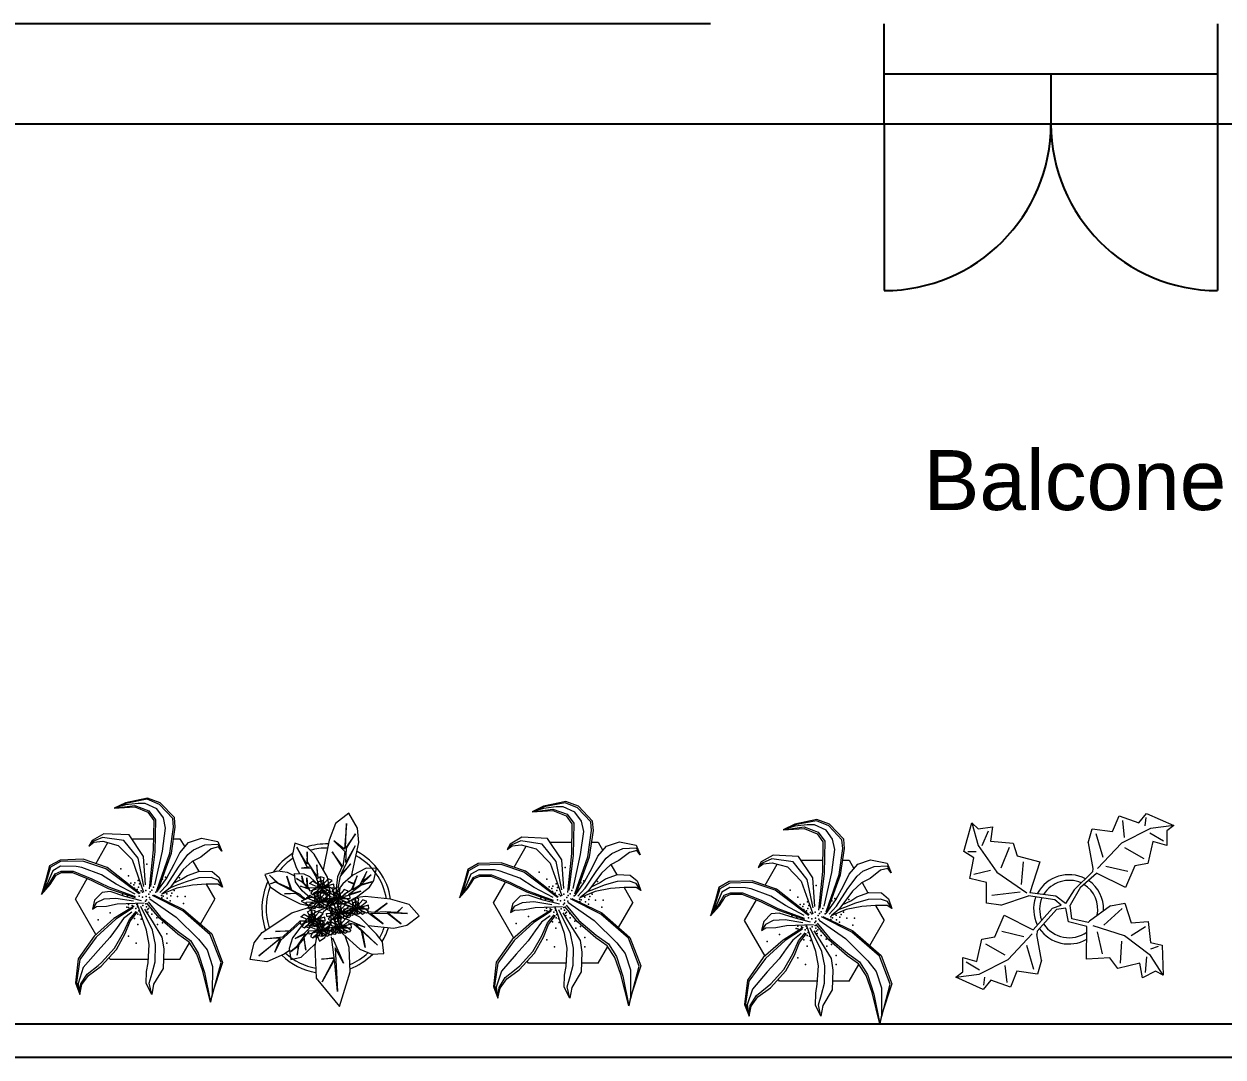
# Model space of a CAD drawing. Header units: millimetres. Extents: x -1911 to 4021, y -174 to 2851.
# Drawn here: x 2552 to 2911.8, y 182.8 to 492.8 of the extents above; entities that cross this region are included whole.
import ezdxf

# ---------------------------------------------------------------- set-up
doc = ezdxf.new("R2010")
doc.units = ezdxf.units.MM
doc.layers.add('ARREDI attrezzature - furniture', color=175, linetype='Continuous', lineweight=9)
doc.layers.add('PIANTA - plant', color=94, linetype='Continuous', lineweight=13)
doc.layers.add('FIORITURA - flower', color=7, linetype='Continuous', lineweight=0, true_color=0xeb00eb)
doc.layers.add('VERDE prato - green grass', color=7, linetype='Continuous', lineweight=13, true_color=0xd3e2a7)
doc.styles.get("Standard").update_dxf_attribs({"font": 'arial.ttf'})

# ---------------------------------------------------------------- blocks, each defined once
blk = doc.blocks.new('pianta2')
at = {"layer": 'ARREDI attrezzature - furniture'}
for p, q in [((4773.87, 1809.77), (4780.34, 1809.77)), ((4786.37, 1809.77), (4788.3, 1809.77)), ((4788.3, 1809.77), (4789.72, 1807.32)), ((4763.07, 1802.3), (4766.71, 1808.62)), ((4792.17, 1803.08), (4793.94, 1800)), ((4756.92, 1791.65), (4760.5, 1797.85)), ((4796.16, 1796.17), (4798.77, 1791.65)), ((4763.04, 1781.04), (4756.92, 1791.65)), ((4794.46, 1784.19), (4798.77, 1791.65)), ((4788.3, 1773.53), (4791.19, 1778.53)), ((4767.38, 1773.53), (4767.03, 1774.13)), ((4778.72, 1773.53), (4767.38, 1773.53)), ((4788.3, 1773.53), (4783.32, 1773.53))]:
    blk.add_line(p, q, dxfattribs=at)
at = {"layer": 'PIANTA - plant'}
for points in [[(4781.62, 1794.14), (4785.72, 1805.43), (4786.91, 1813.3), (4786.65, 1816.12), (4782.41, 1820.57), (4778.58, 1821.98), (4771.96, 1820.57), (4768.52, 1818.95), (4774.74, 1819.35), (4778.71, 1817.73), (4780.43, 1815.31), (4780.29, 1806.45), (4779.11, 1794.75)], [(4781.34, 1794.29), (4785.24, 1805.46), (4786.34, 1813.29), (4786.13, 1815.9), (4782.16, 1820.07), (4778.46, 1821.63), (4772.1, 1820.39), (4768.52, 1818.95), (4774.76, 1819.76), (4779.01, 1818.19), (4781, 1815.48), (4780.79, 1805.87), (4779.49, 1795.44)], [(4780.79, 1795.96), (4783.05, 1806.09), (4784.01, 1812.97), (4783.32, 1816.11), (4781.34, 1818.81), (4777.85, 1820.39), (4775.72, 1820.39), (4771.96, 1819.96), (4768.52, 1818.95)], [(4778.01, 1795.94), (4777.38, 1804.5), (4773.08, 1810.95), (4765.45, 1811.28), (4761.92, 1809.26), (4761.01, 1807.57), (4762.47, 1808.73), (4765.17, 1809.04), (4769.75, 1807.77), (4773.92, 1803.54), (4777.38, 1793.72)], [(4777.45, 1795.51), (4775.72, 1803.97), (4771.49, 1809.26), (4765.1, 1810.21), (4762.19, 1808.94), (4761.01, 1807.57)], [(4781.41, 1793.84), (4784.27, 1797.91), (4786.55, 1802.12), (4788.26, 1805.6), (4790.84, 1808.65), (4794.73, 1809.95), (4799.69, 1808.94), (4800.92, 1806.03), (4799.88, 1807.33), (4797.69, 1806.76), (4794.55, 1804.3), (4791.98, 1802.98), (4789.31, 1800.52), (4785.22, 1795.01), (4782.84, 1793.12)], [(4782.27, 1793.62), (4784.46, 1796.01), (4787.91, 1801.27), (4790.68, 1805.05), (4792.41, 1806.46), (4795.75, 1807.95), (4799.72, 1808.13), (4800.92, 1806.03)], [(4776.33, 1793.35), (4766.47, 1801.12), (4759.22, 1803.64), (4752.32, 1803.38), (4749.19, 1801.63), (4748.2, 1797.87), (4746.72, 1793.1), (4749.36, 1796.11), (4751.16, 1798.88), (4752.81, 1799.63), (4756.1, 1799.63), (4761.69, 1797.37), (4766.79, 1794.86), (4774.86, 1792.11)], [(4776.08, 1793.24), (4766.05, 1800.77), (4759.17, 1803.08), (4752.45, 1802.93), (4749.45, 1801.25), (4747.98, 1796.28), (4746.72, 1793.1), (4748.87, 1795.96), (4750.82, 1799.25), (4752.65, 1800.04), (4756.28, 1800.04), (4761.84, 1797.8), (4766.89, 1795.32), (4774.82, 1792.43)], [(4774.82, 1793.16), (4769.15, 1796.2), (4764.79, 1799), (4758.91, 1801.16), (4757.18, 1801.48), (4752.5, 1801.56), (4750.13, 1800.21), (4748.4, 1796.11), (4746.72, 1793.1)], [(4786.36, 1796.46), (4788.74, 1797.62), (4790.55, 1798.78), (4794.17, 1800.08), (4797.97, 1799.95), (4800.07, 1798.19), (4801.12, 1795.29), (4799.69, 1796.17), (4796.16, 1796.17), (4792.07, 1795.88), (4787.41, 1795.01), (4782.84, 1793.12)], [(4801.12, 1795.29), (4799.76, 1797.37), (4797.7, 1798.13), (4794.02, 1798.02), (4790.17, 1796.89), (4786.88, 1795.62), (4784.81, 1794.76)], [(4776.72, 1791.16), (4771.81, 1792.45), (4767.32, 1793.94), (4764.93, 1793.65), (4762.69, 1791.38), (4762.03, 1788.67), (4763.29, 1789.45), (4766.24, 1789.59), (4769.47, 1790.23), (4777.61, 1790.52)], [(4774.38, 1791.02), (4769.04, 1791.87), (4765.49, 1791.65), (4763.15, 1790.52), (4762.03, 1788.67)], [(4779.27, 1791.78), (4787.15, 1786.29), (4793.92, 1779.64), (4796.43, 1776.44), (4798.03, 1771.46), (4798.01, 1763.27)], [(4797.5, 1760.73), (4800.63, 1772.64), (4797.41, 1780.97), (4789.13, 1788.2), (4780.02, 1792.77)], [(4780.39, 1792.93), (4789.39, 1788.59), (4797.87, 1781.22), (4801.1, 1772.7), (4798.01, 1763.27), (4797.5, 1760.73)], [(4774.53, 1789.59), (4768.44, 1785.84), (4762.52, 1780.57), (4757.74, 1773.8), (4756.93, 1766.52), (4758.24, 1763.02), (4758.9, 1766.03), (4760.87, 1768.78), (4764.65, 1771.54), (4769.26, 1776.55), (4771.9, 1781.32), (4773.38, 1785.09), (4775.52, 1787.84)], [(4774.27, 1789.07), (4769.06, 1785.7), (4763.15, 1780.27), (4758.23, 1773.52), (4757.23, 1766.68), (4758.24, 1763.02), (4758.59, 1766.24), (4760.44, 1769.19), (4763.72, 1771.79), (4764.79, 1772.66), (4768.7, 1777), (4771.41, 1781.68), (4773.13, 1785.59), (4775.12, 1787.97)], [(4777.68, 1788.63), (4779.97, 1785.03), (4782.88, 1780.27), (4783.43, 1776.78), (4783.23, 1770.86), (4780.38, 1766.2), (4779.82, 1763.03), (4778.16, 1766.31), (4778.24, 1769.91), (4778.72, 1772.55), (4779.06, 1778.05), (4778.24, 1782.39), (4775.45, 1790.33)], [(4779.82, 1763.03), (4779.06, 1766.42), (4779.97, 1769.49), (4780.87, 1772.87), (4780.94, 1778.05), (4780.04, 1782.39), (4776.57, 1789.48)], [(4797.5, 1760.73), (4795.16, 1770.08), (4793.35, 1775.2), (4791.07, 1778.73), (4787.66, 1781.11), (4782.15, 1785.92), (4778.37, 1790.49)], [(4778.72, 1790.9), (4782.49, 1786.28), (4787.75, 1781.93), (4791.43, 1779.27), (4793.81, 1775.49), (4795.7, 1769.63), (4797.5, 1760.73)], [(4773.91, 1787.75), (4771.34, 1785.81), (4769.42, 1783.2), (4767.28, 1780.16), (4763.72, 1776.25), (4759.3, 1771.14), (4757.73, 1766.35), (4758.24, 1763.02)]]:
    blk.add_lwpolyline(points, dxfattribs=at)
for p in [(4778.39, 1802.19), (4779.21, 1792.12)]:
    blk.add_point(p, dxfattribs=at)
at = {"layer": 'VERDE prato - green grass'}
for p in [(4770.61, 1800.79), (4772.89, 1798.7), (4773.6, 1796.46), (4774.43, 1795.92), (4774.73, 1796.61), (4775.75, 1797.3), (4775.89, 1795.29), (4776.17, 1796.24), (4780.4, 1795.29), (4783.1, 1797.62), (4784.01, 1798.25), (4788.16, 1798.04), (4771.11, 1792.97), (4772.56, 1792.65), (4774.64, 1794.98), (4775.47, 1794.55), (4776.1, 1792.54), (4776.66, 1794.13), (4777.07, 1793.71), (4777.07, 1792.23), (4778.04, 1794.24), (4778.18, 1792.43), (4778.94, 1793.17), (4779.36, 1793.82), (4779.91, 1794.34), (4781.09, 1793.71), (4782.75, 1792.75), (4782.82, 1792.01), (4783.24, 1792.54), (4784.35, 1793.28), (4784.49, 1791.91), (4785.53, 1792.65), (4785.87, 1793.5), (4786.57, 1794.24), (4787.55, 1792.42), (4789.84, 1792.42), (4772.36, 1789.27), (4772.84, 1790.01), (4772.9, 1789.16), (4773.94, 1789.79), (4775.06, 1788.85), (4775.41, 1790.01), (4775.54, 1789.37), (4775.96, 1788.11), (4777.2, 1789.79), (4777.97, 1791.07), (4778.04, 1790.22), (4778.24, 1791.49), (4778.24, 1789.37), (4778.52, 1788.52), (4778.87, 1788.85), (4779.84, 1788.42), (4785.39, 1791.18), (4789.38, 1790.33), (4763.73, 1785.43), (4767.39, 1787.52), (4774.64, 1785.88), (4775.68, 1787.15), (4776.38, 1786.95), (4776.66, 1785.67), (4778.67, 1787.78), (4779.91, 1787.15), (4781.37, 1786.1), (4783.03, 1784.51), (4775.64, 1784.03), (4781.59, 1784.03), (4784.35, 1781.24), (4772.89, 1780.54), (4775.18, 1778.45), (4784.35, 1778.45)]:
    blk.add_point(p, dxfattribs=at)
blk = doc.blocks.new('pianta1')
at = {"layer": 'ARREDI attrezzature - furniture'}
for centre, radius, start, end in [((6015.66, 1844.21), 10.76, 62.5812, 151.2714), ((6015.81, 1844.02), 9.25, 67.3711, 147.472), ((6015.57, 1844.59), 10.5, 358.6147, 55.1169), ((6015.57, 1844.59), 8.75, 348.1647, 58.6725), ((6015.79, 1844.64), 10.73, 161.2017, 206.0918), ((6016.09, 1844.58), 9.24, 158.4094, 200.0301), ((6015.62, 1844.88), 10.72, 214.3757, 300.1028), ((6015.73, 1845.24), 9.18, 213.8219, 304.9414)]:
    blk.add_arc(centre, radius, start, end, dxfattribs=at)
at = {"layer": 'PIANTA - plant'}
for p, q in [((6028.77, 1867.9), (6030.68, 1872.63)), ((6030.68, 1872.63), (6036.63, 1870.54)), ((6031.73, 1871.23), (6032.27, 1866.16)), ((6036.63, 1870.54), (6038.9, 1873.35)), ((6038.73, 1872.12), (6038.39, 1869.67)), ((6038.9, 1873.35), (6047.14, 1869.69)), ((5984.08, 1861.91), (5986.55, 1870.57)), ((5986.55, 1870.57), (5988.41, 1868.72)), ((5986.55, 1870.57), (5988.41, 1863.77)), ((5988.41, 1868.72), (5992.74, 1869.34)), ((5989.65, 1863.77), (5991.5, 1868.1)), ((5992.74, 1869.34), (5992.12, 1865)), ((6021.42, 1864.56), (6022.64, 1868.76)), ((6022.64, 1868.76), (6028.77, 1867.9)), ((6023.69, 1867.36), (6025.81, 1860.19)), ((6040.14, 1868.8), (6031.4, 1864.4)), ((6039.97, 1867.57), (6044, 1865.13)), ((6047.14, 1869.69), (6040.14, 1868.8)), ((6047.14, 1869.69), (6045.04, 1868.11)), ((6045.04, 1868.11), (6045.05, 1863.73)), ((5988.41, 1863.77), (5993.98, 1855.72)), ((5992.12, 1865), (5998.93, 1864.39)), ((5998.93, 1864.39), (6000.17, 1860.67)), ((6021.42, 1864.56), (6022.84, 1856.86)), ((6031.4, 1864.4), (6024.21, 1856.8)), ((6040.85, 1864.95), (6039.29, 1858.3)), ((6045.05, 1863.73), (6040.85, 1864.95)), ((5987.17, 1860.05), (5984.08, 1861.91)), ((5985.32, 1861.91), (5987.79, 1861.91)), ((5985.93, 1853.87), (5987.17, 1860.05)), ((5997.69, 1863.15), (5995.22, 1856.96)), ((6000.17, 1860.67), (6006.97, 1858.82)), ((6038.23, 1859.69), (6032.45, 1863.01)), ((5987.17, 1855.1), (5992.12, 1856.34)), ((6001.4, 1852.01), (6002.02, 1858.82)), ((6006.97, 1858.82), (6003.88, 1849.54)), ((6022.84, 1856.86), (6022.72, 1855.86)), ((6026.69, 1857.57), (6033.34, 1856.01)), ((6035.44, 1857.59), (6032.65, 1851.11)), ((6039.29, 1858.3), (6035.44, 1857.59)), ((5990.88, 1852.63), (5985.93, 1853.87)), ((5993.98, 1855.72), (6002.99, 1849.56)), ((6022.72, 1855.86), (6017.26, 1850.41)), ((6019.16, 1851.2), (6023.89, 1855.46)), ((6032.65, 1851.11), (6023.89, 1855.46)), ((5990.88, 1846.44), (5990.88, 1852.63)), ((6001, 1849.68), (5992.53, 1848.67)), ((6011.69, 1848.54), (6003.88, 1849.54)), ((6017.26, 1850.41), (6014.59, 1846.3)), ((6019.16, 1851.2), (6016.02, 1845.84)), ((5995.22, 1845.82), (5990.88, 1846.44)), ((5995.22, 1845.82), (6003.56, 1848.58)), ((6011.39, 1847.44), (6003.56, 1848.58)), ((6010.68, 1844.93), (6013.35, 1845.84)), ((6013.35, 1845.84), (6011.39, 1847.44)), ((6014.59, 1846.3), (6011.69, 1848.54)), ((6016.55, 1841.74), (6016.02, 1845.84)), ((6028.09, 1845.65), (6021.79, 1841)), ((6028.09, 1845.65), (6032.4, 1846.4)), ((6032.4, 1846.4), (6034.31, 1840.52)), ((5993.4, 1836.3), (5996.18, 1842.78)), ((5996.18, 1842.78), (6004.94, 1838.43)), ((6004.94, 1838.43), (6010.68, 1844.93)), ((6011.92, 1844.47), (6006.11, 1838.03)), ((6014.77, 1844.93), (6011.92, 1844.47)), ((6015.48, 1840.82), (6014.77, 1844.93)), ((6031.6, 1844.84), (6026.09, 1839.8)), ((6021, 1839.44), (6015.48, 1840.82)), ((6021.4, 1840.61), (6016.55, 1841.74)), ((6016.55, 1841.74), (6016.55, 1841.74)), ((6020.92, 1829.66), (6021, 1839.44)), ((6021.79, 1841), (6021.4, 1840.61)), ((6032.32, 1836.62), (6022.96, 1839.65)), ((6038.61, 1839.31), (6034.28, 1836.6)), ((6034.31, 1840.52), (6039.4, 1840.87)), ((6039.4, 1840.87), (6040.13, 1834.6)), ((5987.99, 1828.94), (5989.55, 1835.59)), ((5989.55, 1835.59), (5993.4, 1836.3)), ((6002.15, 1836.32), (5995.49, 1837.88)), ((5997.44, 1829.49), (6004.62, 1837.17)), ((6006.11, 1838.03), (6005.99, 1837.03)), ((6007.41, 1829.33), (6005.99, 1837.03)), ((6024.11, 1837.86), (6025.63, 1831.19)), ((6031.09, 1828.41), (6031.53, 1835.06)), ((6040.11, 1830.69), (6032.32, 1836.62)), ((5990.6, 1834.2), (5996.38, 1830.88)), ((6005.14, 1826.53), (6003.03, 1833.7)), ((6042.47, 1833.41), (6040.12, 1832.65)), ((6040.13, 1834.6), (6043.65, 1833.79)), ((6043.65, 1833.79), (6043.97, 1824.79)), ((5983.78, 1830.16), (5987.99, 1828.94)), ((5983.79, 1825.78), (5983.78, 1830.16)), ((5988.87, 1826.32), (5984.84, 1828.76)), ((5988.7, 1825.09), (5997.44, 1829.49)), ((5997.1, 1822.66), (5996.57, 1827.73)), ((6007.41, 1829.33), (6006.2, 1825.13)), ((6027.97, 1830), (6020.92, 1829.66)), ((6030.29, 1826.85), (6027.97, 1830)), ((6036.96, 1828.37), (6030.29, 1826.85)), ((6037.71, 1824.06), (6036.96, 1828.37)), ((6038.93, 1830.31), (6038.5, 1825.61)), ((6043.97, 1824.79), (6040.11, 1830.69)), ((5981.7, 1824.2), (5983.79, 1825.78)), ((5981.7, 1824.2), (5988.7, 1825.09)), ((5989.93, 1820.54), (5981.7, 1824.2)), ((5990.1, 1821.77), (5990.45, 1824.22)), ((6000.07, 1825.99), (5998.15, 1821.26)), ((6006.2, 1825.13), (6000.07, 1825.99)), ((6041.63, 1825.98), (6037.71, 1824.06)), ((6043.97, 1824.79), (6041.63, 1825.98)), ((5992.2, 1823.35), (5989.93, 1820.54)), ((5998.15, 1821.26), (5992.2, 1823.35))]:
    blk.add_line(p, q, dxfattribs=at)
blk = doc.blocks.new('pianta3')
at = {"layer": 'ARREDI attrezzature - furniture'}
for radius, start, end in [(19.41, 121.7051, 145.8337), (19.41, 88.4924, 108.1217), (18.18, 89.1664, 105.5636), (19.41, 8.2379, 61.9732), (18.18, 123.6845, 141.9992), (18.18, 9.2486, 60.8808), (19.41, 155.2534, 199.3579), (18.18, 158.753, 198.4028), (18.18, 330.9068, 342.0531), (19.41, 329.3535, 342.8282), (19.41, 226.1798, 260.4423), (18.18, 227.4038, 259.618), (18.18, 292.5583, 313.4518), (19.41, 291.2657, 315.3878)]:
    blk.add_arc((5662.1, 872.53), radius, start, end, dxfattribs=at)
at = {"layer": 'FIORITURA - flower', "lineweight": 0}
for points in [[(5660.62, 878.94), (5661.65, 879.16), (5662.62, 879.15), (5663.47, 878.73), (5664.18, 878.09), (5663.62, 877.45), (5662.37, 877.92), (5662.05, 878.07), (5661.94, 878.42), (5661.41, 878.7), (5660.66, 878.9), (5660.76, 878.14), (5661.03, 877.15), (5661.43, 877.43), (5661.93, 877.54), (5662.07, 877.99), (5661.94, 878.42), (5661.41, 878.7), (5660.7, 878.88), (5660.91, 879.38), (5661.03, 880.36), (5661.33, 881.79), (5660.18, 882.08), (5660.16, 880.75), (5660.73, 879.77), (5660.81, 879.26), (5660.61, 878.8), (5660.02, 878.89), (5659.6, 879.21), (5659.46, 879.85), (5659.49, 880.69), (5660.16, 880.75), (5660.73, 879.77), (5660.81, 879.13), (5660.71, 878.88), (5660.52, 878.34), (5660.08, 877.74), (5659.34, 876.75), (5658.34, 877), (5660.51, 878.82), (5659.7, 878.48), (5658.74, 878.28), (5657.04, 877.74), (5656.84, 878.81), (5658.74, 878.85), (5660.39, 878.94), (5658.8, 879.26), (5657.01, 880.04), (5657.99, 880.84), (5659, 880.16), (5659.87, 879.68), (5660.66, 878.91)], [(5660.56, 878.93), (5659.51, 878.86), (5658.58, 878.57), (5657.89, 877.93), (5657.39, 877.11), (5658.1, 876.66), (5659.17, 877.46), (5659.43, 877.69), (5659.43, 878.06), (5659.87, 878.48), (5660.53, 878.88), (5660.65, 878.13), (5660.68, 877.1), (5660.21, 877.26), (5659.7, 877.22), (5659.43, 877.61), (5659.43, 878.06), (5659.87, 878.48), (5660.5, 878.85), (5660.15, 879.27), (5659.77, 880.18), (5659.07, 881.47), (5660.1, 882.06), (5660.49, 880.79), (5660.22, 879.7), (5660.29, 879.18), (5660.61, 878.8), (5661.15, 879.06), (5661.46, 879.48), (5661.41, 880.13), (5661.15, 880.93), (5660.49, 880.79), (5660.22, 879.7), (5660.32, 879.06), (5660.49, 878.85), (5660.83, 878.39), (5661.42, 877.93), (5662.4, 877.19), (5663.3, 877.71), (5660.7, 878.85), (5661.57, 878.75), (5662.55, 878.82), (5664.33, 878.79), (5664.22, 879.87), (5662.39, 879.38), (5660.79, 878.99), (5662.22, 879.75), (5663.72, 881), (5662.55, 881.49), (5661.77, 880.56), (5661.07, 879.85), (5660.53, 878.89)], [(5665.43, 875.68), (5666.46, 875.9), (5667.43, 875.88), (5668.27, 875.46), (5668.99, 874.82), (5668.43, 874.19), (5667.18, 874.66), (5666.86, 874.8), (5666.75, 875.16), (5666.22, 875.44), (5665.47, 875.63), (5665.57, 874.88), (5665.83, 873.88), (5666.24, 874.17), (5666.74, 874.27), (5666.88, 874.73), (5666.75, 875.16), (5666.22, 875.44), (5665.51, 875.61), (5665.72, 876.12), (5665.84, 877.09), (5666.14, 878.53), (5664.99, 878.81), (5664.97, 877.48), (5665.54, 876.51), (5665.61, 875.99), (5665.42, 875.54), (5664.83, 875.63), (5664.41, 875.94), (5664.27, 876.59), (5664.3, 877.43), (5664.97, 877.48), (5665.54, 876.51), (5665.62, 875.87), (5665.52, 875.62), (5665.33, 875.08), (5664.89, 874.48), (5664.15, 873.48), (5663.15, 873.73), (5665.32, 875.55), (5664.51, 875.21), (5663.55, 875.01), (5661.85, 874.48), (5661.65, 875.54), (5663.55, 875.59), (5665.19, 875.67), (5663.61, 876), (5661.82, 876.77), (5662.8, 877.58), (5663.81, 876.9), (5664.68, 876.42), (5665.47, 875.64)], [(5665.37, 875.67), (5664.32, 875.59), (5663.39, 875.3), (5662.7, 874.66), (5662.19, 873.85), (5662.91, 873.4), (5663.98, 874.2), (5664.24, 874.43), (5664.24, 874.8), (5664.68, 875.22), (5665.34, 875.61), (5665.45, 874.86), (5665.48, 873.83), (5665.02, 873.99), (5664.51, 873.95), (5664.24, 874.35), (5664.24, 874.8), (5664.68, 875.22), (5665.3, 875.58), (5664.96, 876.01), (5664.58, 876.91), (5663.88, 878.2), (5664.91, 878.8), (5665.3, 877.53), (5665.03, 876.43), (5665.1, 875.92), (5665.42, 875.54), (5665.96, 875.79), (5666.27, 876.21), (5666.22, 876.87), (5665.96, 877.67), (5665.3, 877.53), (5665.03, 876.43), (5665.13, 875.8), (5665.3, 875.59), (5665.64, 875.12), (5666.22, 874.67), (5667.21, 873.92), (5668.11, 874.44), (5665.51, 875.58), (5666.38, 875.48), (5667.36, 875.56), (5669.14, 875.52), (5669.03, 876.6), (5667.19, 876.11), (5665.59, 875.73), (5667.02, 876.49), (5668.52, 877.73), (5667.36, 878.23), (5666.58, 877.29), (5665.88, 876.59), (5665.34, 875.62)], [(5659.72, 874.63), (5660.74, 874.86), (5661.72, 874.84), (5662.56, 874.42), (5663.28, 873.78), (5662.72, 873.15), (5661.47, 873.62), (5661.15, 873.76), (5661.04, 874.12), (5660.51, 874.4), (5659.76, 874.59), (5659.86, 873.84), (5660.12, 872.84), (5660.53, 873.13), (5661.03, 873.23), (5661.17, 873.69), (5661.04, 874.12), (5660.51, 874.4), (5659.8, 874.57), (5660.01, 875.07), (5660.13, 876.05), (5660.43, 877.49), (5659.28, 877.77), (5659.26, 876.44), (5659.83, 875.46), (5659.9, 874.95), (5659.71, 874.5), (5659.12, 874.59), (5658.7, 874.9), (5658.56, 875.55), (5658.59, 876.39), (5659.26, 876.44), (5659.83, 875.46), (5659.91, 874.82), (5659.8, 874.58), (5659.62, 874.04), (5659.18, 873.44), (5658.44, 872.44), (5657.44, 872.69), (5659.61, 874.51), (5658.8, 874.17), (5657.84, 873.97), (5656.14, 873.44), (5655.94, 874.5), (5657.84, 874.55), (5659.48, 874.63), (5657.9, 874.95), (5656.11, 875.73), (5657.09, 876.53), (5658.1, 875.86), (5658.97, 875.38), (5659.76, 874.6)], [(5659.66, 874.63), (5658.61, 874.55), (5657.68, 874.26), (5656.99, 873.62), (5656.48, 872.81), (5657.2, 872.36), (5658.27, 873.16), (5658.53, 873.39), (5658.53, 873.76), (5658.97, 874.18), (5659.63, 874.57), (5659.74, 873.82), (5659.77, 872.79), (5659.31, 872.95), (5658.8, 872.91), (5658.53, 873.31), (5658.53, 873.76), (5658.97, 874.18), (5659.59, 874.54), (5659.25, 874.97), (5658.87, 875.87), (5658.17, 877.16), (5659.2, 877.76), (5659.59, 876.49), (5659.32, 875.39), (5659.39, 874.88), (5659.71, 874.5), (5660.25, 874.75), (5660.56, 875.17), (5660.51, 875.83), (5660.25, 876.63), (5659.59, 876.49), (5659.32, 875.39), (5659.42, 874.75), (5659.59, 874.55), (5659.93, 874.08), (5660.51, 873.63), (5661.5, 872.88), (5662.4, 873.4), (5659.8, 874.54), (5660.67, 874.44), (5661.65, 874.52), (5663.43, 874.48), (5663.32, 875.56), (5661.48, 875.07), (5659.88, 874.69), (5661.31, 875.44), (5662.81, 876.69), (5661.64, 877.19), (5660.87, 876.25), (5660.17, 875.55), (5659.63, 874.58)], [(5665.8, 871.21), (5666.83, 871.43), (5667.8, 871.42), (5668.65, 871), (5669.36, 870.36), (5668.8, 869.72), (5667.55, 870.19), (5667.23, 870.34), (5667.13, 870.69), (5666.59, 870.97), (5665.84, 871.16), (5665.95, 870.41), (5666.21, 869.42), (5666.61, 869.7), (5667.11, 869.81), (5667.26, 870.26), (5667.13, 870.69), (5666.59, 870.97), (5665.89, 871.15), (5666.1, 871.65), (5666.21, 872.63), (5666.52, 874.06), (5665.36, 874.34), (5665.35, 873.02), (5665.91, 872.04), (5665.99, 871.53), (5665.79, 871.07), (5665.2, 871.16), (5664.78, 871.48), (5664.65, 872.12), (5664.67, 872.96), (5665.35, 873.02), (5665.91, 872.04), (5665.99, 871.4), (5665.89, 871.15), (5665.7, 870.61), (5665.26, 870.01), (5664.52, 869.02), (5663.52, 869.26), (5665.69, 871.09), (5664.89, 870.75), (5663.92, 870.55), (5662.22, 870.01), (5662.02, 871.08), (5663.93, 871.12), (5665.57, 871.21), (5663.98, 871.53), (5662.19, 872.3), (5663.18, 873.11), (5664.18, 872.43), (5665.05, 871.95), (5665.85, 871.18)], [(5665.74, 871.2), (5664.69, 871.13), (5663.76, 870.84), (5663.07, 870.2), (5662.57, 869.38), (5663.28, 868.93), (5664.35, 869.73), (5664.61, 869.96), (5664.62, 870.33), (5665.05, 870.75), (5665.72, 871.15), (5665.83, 870.4), (5665.86, 869.37), (5665.39, 869.53), (5664.88, 869.49), (5664.61, 869.88), (5664.62, 870.33), (5665.05, 870.75), (5665.68, 871.12), (5665.34, 871.54), (5664.95, 872.44), (5664.25, 873.74), (5665.28, 874.33), (5665.67, 873.06), (5665.4, 871.97), (5665.47, 871.45), (5665.79, 871.07), (5666.33, 871.32), (5666.64, 871.74), (5666.59, 872.4), (5666.34, 873.2), (5665.67, 873.06), (5665.4, 871.97), (5665.51, 871.33), (5665.67, 871.12), (5666.01, 870.65), (5666.6, 870.2), (5667.59, 869.46), (5668.48, 869.98), (5665.88, 871.11), (5666.75, 871.01), (5667.73, 871.09), (5669.51, 871.06), (5669.41, 872.14), (5667.57, 871.64), (5665.97, 871.26), (5667.4, 872.02), (5668.9, 873.27), (5667.73, 873.76), (5666.95, 872.83), (5666.25, 872.12), (5665.71, 871.16)], [(5671.06, 872.61), (5672.09, 872.83), (5673.07, 872.82), (5673.91, 872.39), (5674.62, 871.76), (5674.06, 871.12), (5672.81, 871.59), (5672.5, 871.73), (5672.39, 872.09), (5671.85, 872.37), (5671.1, 872.56), (5671.21, 871.81), (5671.47, 870.82), (5671.87, 871.1), (5672.37, 871.21), (5672.52, 871.66), (5672.39, 872.09), (5671.85, 872.37), (5671.15, 872.55), (5671.36, 873.05), (5671.47, 874.02), (5671.78, 875.46), (5670.62, 875.74), (5670.61, 874.42), (5671.17, 873.44), (5671.25, 872.93), (5671.05, 872.47), (5670.46, 872.56), (5670.05, 872.88), (5669.91, 873.52), (5669.93, 874.36), (5670.61, 874.42), (5671.17, 873.44), (5671.25, 872.8), (5671.15, 872.55), (5670.96, 872.01), (5670.52, 871.41), (5669.78, 870.41), (5668.78, 870.66), (5670.95, 872.48), (5670.15, 872.15), (5669.18, 871.94), (5667.49, 871.41), (5667.28, 872.48), (5669.19, 872.52), (5670.83, 872.6), (5669.24, 872.93), (5667.46, 873.7), (5668.44, 874.51), (5669.45, 873.83), (5670.32, 873.35), (5671.11, 872.58)], [(5671, 872.6), (5669.96, 872.53), (5669.02, 872.24), (5668.33, 871.59), (5667.83, 870.78), (5668.54, 870.33), (5669.61, 871.13), (5669.88, 871.36), (5669.88, 871.73), (5670.31, 872.15), (5670.98, 872.55), (5671.09, 871.79), (5671.12, 870.77), (5670.65, 870.93), (5670.14, 870.89), (5669.88, 871.28), (5669.88, 871.73), (5670.31, 872.15), (5670.94, 872.52), (5670.6, 872.94), (5670.21, 873.84), (5669.52, 875.14), (5670.55, 875.73), (5670.93, 874.46), (5670.67, 873.37), (5670.74, 872.85), (5671.05, 872.47), (5671.59, 872.72), (5671.91, 873.14), (5671.86, 873.8), (5671.6, 874.6), (5670.93, 874.46), (5670.67, 873.37), (5670.77, 872.73), (5670.94, 872.52), (5671.27, 872.05), (5671.86, 871.6), (5672.85, 870.85), (5673.74, 871.37), (5671.15, 872.51), (5672.01, 872.41), (5672.99, 872.49), (5674.77, 872.45), (5674.67, 873.54), (5672.83, 873.04), (5671.23, 872.66), (5672.66, 873.42), (5674.16, 874.67), (5672.99, 875.16), (5672.21, 874.23), (5671.51, 873.52), (5670.97, 872.56)], [(5657.95, 868.99), (5658.98, 869.21), (5659.95, 869.2), (5660.79, 868.78), (5661.51, 868.14), (5660.95, 867.5), (5659.7, 867.97), (5659.38, 868.12), (5659.27, 868.47), (5658.74, 868.75), (5657.99, 868.95), (5658.09, 868.19), (5658.35, 867.2), (5658.76, 867.48), (5659.26, 867.59), (5659.4, 868.04), (5659.27, 868.47), (5658.74, 868.75), (5658.03, 868.93), (5658.24, 869.43), (5658.36, 870.41), (5658.66, 871.84), (5657.51, 872.13), (5657.49, 870.8), (5658.06, 869.82), (5658.14, 869.31), (5657.94, 868.85), (5657.35, 868.94), (5656.93, 869.26), (5656.79, 869.9), (5656.82, 870.74), (5657.49, 870.8), (5658.06, 869.82), (5658.14, 869.18), (5658.04, 868.93), (5657.85, 868.39), (5657.41, 867.79), (5656.67, 866.8), (5655.67, 867.05), (5657.84, 868.87), (5657.03, 868.53), (5656.07, 868.33), (5654.37, 867.79), (5654.17, 868.86), (5656.07, 868.9), (5657.72, 868.99), (5656.13, 869.31), (5654.34, 870.09), (5655.32, 870.89), (5656.33, 870.21), (5657.2, 869.73), (5657.99, 868.96)], [(5657.89, 868.98), (5656.84, 868.91), (5655.91, 868.62), (5655.22, 867.98), (5654.71, 867.16), (5655.43, 866.71), (5656.5, 867.51), (5656.76, 867.74), (5656.76, 868.11), (5657.2, 868.53), (5657.86, 868.93), (5657.98, 868.18), (5658, 867.15), (5657.54, 867.31), (5657.03, 867.27), (5656.76, 867.66), (5656.76, 868.11), (5657.2, 868.53), (5657.83, 868.9), (5657.48, 869.32), (5657.1, 870.23), (5656.4, 871.52), (5657.43, 872.11), (5657.82, 870.84), (5657.55, 869.75), (5657.62, 869.23), (5657.94, 868.85), (5658.48, 869.11), (5658.79, 869.53), (5658.74, 870.18), (5658.48, 870.98), (5657.82, 870.84), (5657.55, 869.75), (5657.65, 869.11), (5657.82, 868.9), (5658.16, 868.44), (5658.74, 867.98), (5659.73, 867.24), (5660.63, 867.76), (5658.03, 868.9), (5658.9, 868.8), (5659.88, 868.87), (5661.66, 868.84), (5661.55, 869.92), (5659.71, 869.43), (5658.12, 869.04), (5659.55, 869.8), (5661.04, 871.05), (5659.88, 871.54), (5659.1, 870.61), (5658.4, 869.9), (5657.86, 868.94)], [(5660.47, 866.02), (5661.5, 866.25), (5662.48, 866.23), (5663.32, 865.81), (5664.03, 865.17), (5663.48, 864.54), (5662.22, 865), (5661.91, 865.15), (5661.8, 865.5), (5661.26, 865.79), (5660.51, 865.98), (5660.62, 865.22), (5660.88, 864.23), (5661.28, 864.51), (5661.78, 864.62), (5661.93, 865.08), (5661.8, 865.5), (5661.26, 865.79), (5660.56, 865.96), (5660.77, 866.46), (5660.88, 867.44), (5661.19, 868.87), (5660.03, 869.16), (5660.02, 867.83), (5660.58, 866.85), (5660.66, 866.34), (5660.46, 865.88), (5659.87, 865.97), (5659.46, 866.29), (5659.32, 866.94), (5659.34, 867.78), (5660.02, 867.83), (5660.58, 866.85), (5660.66, 866.21), (5660.56, 865.96), (5660.37, 865.42), (5659.93, 864.82), (5659.2, 863.83), (5658.19, 864.08), (5660.36, 865.9), (5659.56, 865.56), (5658.59, 865.36), (5656.9, 864.82), (5656.7, 865.89), (5658.6, 865.93), (5660.24, 866.02), (5658.66, 866.34), (5656.87, 867.12), (5657.85, 867.92), (5658.86, 867.24), (5659.73, 866.76), (5660.52, 865.99)], [(5660.42, 866.01), (5659.37, 865.94), (5658.44, 865.65), (5657.74, 865.01), (5657.24, 864.2), (5657.95, 863.74), (5659.02, 864.54), (5659.29, 864.77), (5659.29, 865.14), (5659.72, 865.56), (5660.39, 865.96), (5660.5, 865.21), (5660.53, 864.18), (5660.06, 864.34), (5659.55, 864.3), (5659.29, 864.7), (5659.29, 865.14), (5659.72, 865.56), (5660.35, 865.93), (5660.01, 866.35), (5659.62, 867.26), (5658.93, 868.55), (5659.96, 869.15), (5660.34, 867.88), (5660.08, 866.78), (5660.15, 866.27), (5660.46, 865.88), (5661, 866.14), (5661.32, 866.56), (5661.27, 867.22), (5661.01, 868.01), (5660.34, 867.88), (5660.08, 866.78), (5660.18, 866.14), (5660.35, 865.93), (5660.68, 865.47), (5661.27, 865.02), (5662.26, 864.27), (5663.15, 864.79), (5660.56, 865.93), (5661.42, 865.83), (5662.41, 865.9), (5664.19, 865.87), (5664.08, 866.95), (5662.24, 866.46), (5660.64, 866.08), (5662.07, 866.83), (5663.57, 868.08), (5662.4, 868.57), (5661.62, 867.64), (5660.92, 866.94), (5660.38, 865.97)], [(5665.85, 866.9), (5666.87, 867.13), (5667.85, 867.11), (5668.69, 866.69), (5669.4, 866.05), (5668.85, 865.42), (5667.59, 865.88), (5667.28, 866.03), (5667.17, 866.38), (5666.64, 866.67), (5665.89, 866.86), (5665.99, 866.1), (5666.25, 865.11), (5666.66, 865.39), (5667.16, 865.5), (5667.3, 865.96), (5667.17, 866.38), (5666.64, 866.67), (5665.93, 866.84), (5666.14, 867.34), (5666.26, 868.32), (5666.56, 869.75), (5665.41, 870.04), (5665.39, 868.71), (5665.96, 867.73), (5666.03, 867.22), (5665.84, 866.76), (5665.25, 866.85), (5664.83, 867.17), (5664.69, 867.82), (5664.71, 868.66), (5665.39, 868.71), (5665.96, 867.73), (5666.04, 867.09), (5665.93, 866.84), (5665.74, 866.3), (5665.31, 865.7), (5664.57, 864.71), (5663.56, 864.96), (5665.73, 866.78), (5664.93, 866.44), (5663.97, 866.24), (5662.27, 865.7), (5662.07, 866.77), (5663.97, 866.81), (5665.61, 866.9), (5664.03, 867.22), (5662.24, 868), (5663.22, 868.8), (5664.23, 868.12), (5665.1, 867.64), (5665.89, 866.87)], [(5665.79, 866.89), (5664.74, 866.82), (5663.81, 866.53), (5663.12, 865.89), (5662.61, 865.08), (5663.32, 864.62), (5664.4, 865.42), (5664.66, 865.65), (5664.66, 866.02), (5665.1, 866.44), (5665.76, 866.84), (5665.87, 866.09), (5665.9, 865.06), (5665.44, 865.22), (5664.93, 865.18), (5664.66, 865.58), (5664.66, 866.02), (5665.1, 866.44), (5665.72, 866.81), (5665.38, 867.23), (5665, 868.14), (5664.3, 869.43), (5665.33, 870.03), (5665.72, 868.76), (5665.45, 867.66), (5665.52, 867.15), (5665.84, 866.76), (5666.38, 867.02), (5666.69, 867.44), (5666.64, 868.1), (5666.38, 868.89), (5665.72, 868.76), (5665.45, 867.66), (5665.55, 867.02), (5665.72, 866.81), (5666.05, 866.35), (5666.64, 865.9), (5667.63, 865.15), (5668.52, 865.67), (5665.93, 866.81), (5666.8, 866.71), (5667.78, 866.78), (5669.56, 866.75), (5669.45, 867.83), (5667.61, 867.34), (5666.01, 866.96), (5667.44, 867.71), (5668.94, 868.96), (5667.77, 869.45), (5667, 868.52), (5666.3, 867.82), (5665.75, 866.85)]]:
    blk.add_lwpolyline(points, dxfattribs=at)
at = {"layer": 'PIANTA - plant', "linetype": 'Continuous', "lineweight": 0}
for p, q in [((5668.79, 901.12), (5664.79, 898.1)), ((5671.39, 896.64), (5668.79, 901.12)), ((5664.79, 898.1), (5662.84, 893.08)), ((5671.79, 892.33), (5671.39, 896.64)), ((5652.61, 892.21), (5651.75, 888.39)), ((5656.41, 890.85), (5652.61, 892.21)), ((5662.84, 893.08), (5661.04, 884.2)), ((5669.6, 882.21), (5671.79, 892.33)), ((5658.4, 888.87), (5656.41, 890.85)), ((5662.32, 881.95), (5658.4, 888.87)), ((5651.75, 888.39), (5653.01, 884.87)), ((5647.35, 883.79), (5643.55, 882.74)), ((5643.55, 882.74), (5645.18, 879.05)), ((5650.34, 883.32), (5647.35, 883.79)), ((5652.56, 882.24), (5650.34, 883.32)), ((5652.43, 883.1), (5655.23, 882.96)), ((5652.79, 880.6), (5652.43, 883.1)), ((5653.01, 884.87), (5653.97, 883.02)), ((5655.23, 882.96), (5656.99, 882.13)), ((5656.99, 882.13), (5660.55, 878.78)), ((5663.09, 878.25), (5662.32, 881.95)), ((5669.98, 882.53), (5666.93, 879.96)), ((5673.97, 884.71), (5669.98, 882.53)), ((5677.11, 884.56), (5673.97, 884.71)), ((5676.31, 880.97), (5677.11, 884.56)), ((5645.18, 879.05), (5648.36, 876.85)), ((5654.77, 877.86), (5652.79, 880.6)), ((5657.18, 875.78), (5654.77, 877.86)), ((5660.55, 878.78), (5661.96, 876.48)), ((5663.03, 874.92), (5663.09, 878.25)), ((5666.93, 879.96), (5664.59, 876.88)), ((5670.13, 875.25), (5675, 878.98)), ((5675, 878.98), (5676.31, 880.97)), ((5648.36, 876.85), (5654.13, 873.98)), ((5656.71, 875.69), (5654.47, 874.71)), ((5654.47, 874.71), (5656.59, 873.7)), ((5658.84, 876.1), (5656.71, 875.69)), ((5661.04, 875.62), (5658.84, 876.1)), ((5662.04, 874.86), (5661.04, 875.62)), ((5661.96, 876.48), (5662.62, 874.47)), ((5662.68, 874), (5662.04, 874.86)), ((5662.43, 874.27), (5663.03, 874.92)), ((5662.88, 874.75), (5663.16, 874.34)), ((5663.16, 874.34), (5663.66, 874.48)), ((5664.59, 876.88), (5663.58, 874.27)), ((5663.58, 874.27), (5663.76, 873.84)), ((5665.19, 874.23), (5663.87, 873.89)), ((5668.87, 873.37), (5665.19, 874.23)), ((5666.9, 873.95), (5670.13, 875.25)), ((5673.71, 876.13), (5670.75, 875.72)), ((5681.26, 875.32), (5673.71, 876.13)), ((5686.82, 873.76), (5681.26, 875.32)), ((5642.73, 865.4), (5651.67, 871.27)), ((5651.67, 871.27), (5656.68, 872.88)), ((5654.13, 873.98), (5658.21, 873.17)), ((5658.85, 871.42), (5655.85, 869.05)), ((5656.59, 873.7), (5660.11, 872.76)), ((5656.68, 872.88), (5658.99, 873.06)), ((5658.21, 873.17), (5658.49, 873.19)), ((5661.83, 872.73), (5658.85, 871.42)), ((5660.11, 872.76), (5662, 872.94)), ((5661.2, 871.57), (5660.12, 869.73)), ((5662.51, 872.65), (5661.2, 871.57)), ((5662.36, 872.53), (5661.83, 872.73)), ((5662, 872.94), (5662.7, 873.37)), ((5662.87, 872.68), (5662.51, 872.65)), ((5662.7, 873.37), (5662.68, 874)), ((5663.07, 872.52), (5662.87, 872.68)), ((5663.46, 870.78), (5663.07, 872.52)), ((5663.33, 873.39), (5663.27, 873.24)), ((5663.27, 873.24), (5663.3, 872.87)), ((5663.3, 872.87), (5663.83, 871.96)), ((5663.87, 873.89), (5663.33, 873.39)), ((5663.47, 868.85), (5663.46, 870.78)), ((5663.7, 872.18), (5663.51, 871.82)), ((5663.51, 871.82), (5664.6, 868.48)), ((5663.83, 871.96), (5664.68, 871.26)), ((5664.68, 871.26), (5666.79, 870.84)), ((5666.59, 873.9), (5666.9, 873.95)), ((5666.79, 870.84), (5668.89, 871.38)), ((5671, 872.45), (5668.87, 873.37)), ((5668.89, 871.38), (5671, 872.45)), ((5672.07, 869.95), (5669.06, 871.47)), ((5689.87, 870.34), (5686.82, 873.76)), ((5655.85, 869.05), (5651.9, 863.79)), ((5660.12, 869.73), (5659.16, 866.25)), ((5662.76, 866.41), (5663.47, 868.85)), ((5664.6, 868.48), (5666.96, 865)), ((5677.11, 864.83), (5672.07, 869.95)), ((5674.56, 867.42), (5682.23, 866.64)), ((5682.23, 866.64), (5686.19, 867.56)), ((5686.19, 867.56), (5689.87, 870.34)), ((5640.32, 862.22), (5642.73, 865.4)), ((5651.9, 863.79), (5650.91, 860.51)), ((5659.2, 864.56), (5658.53, 861.25)), ((5659.16, 866.25), (5659.2, 864.57)), ((5659.2, 864.57), (5660, 862.76)), ((5660, 862.76), (5661.56, 863.86)), ((5661.56, 863.86), (5662.76, 866.41)), ((5666.96, 865), (5672.02, 860.4)), ((5668.82, 860.9), (5667.66, 864.36)), ((5678.87, 862.53), (5677.11, 864.83)), ((5639.14, 857.26), (5640.32, 862.22)), ((5650.98, 859.97), (5649.33, 858.82)), ((5650.91, 860.51), (5651.34, 857.29)), ((5654.42, 857.95), (5658.67, 861.93)), ((5658.53, 861.25), (5658.95, 851.63)), ((5669.18, 853.54), (5668.82, 860.9)), ((5672.02, 860.4), (5675.66, 858.89)), ((5679.31, 859.06), (5678.87, 862.53)), ((5644.14, 856.53), (5639.14, 857.26)), ((5649.33, 858.82), (5644.14, 856.53)), ((5651.34, 857.29), (5654.42, 857.95)), ((5675.66, 858.89), (5679.31, 859.06)), ((5665.93, 843.15), (5669.18, 853.54)), ((5658.95, 851.63), (5665.93, 843.15))]:
    blk.add_line(p, q, dxfattribs=at)
for points in [[(5665.57, 878.67), (5666.24, 882.31), (5669.33, 885.92), (5666.42, 882.9), (5670.65, 891.41), (5667.82, 886.38), (5668.06, 890.66), (5670.72, 894.98), (5667.78, 890.65), (5668.05, 898.05), (5667.46, 890.32), (5664.29, 892.87), (5667.58, 889.67), (5666.93, 885.13), (5663.8, 889.55), (5666.71, 884.95), (5665.36, 882.04), (5664.98, 878.56)], [(5659.59, 881.77), (5659.19, 885.69), (5659.3, 882.2), (5656.35, 886.6), (5656.3, 889.55), (5656.14, 885.86), (5653.14, 891), (5656.21, 885.2), (5656.94, 884.99), (5654.56, 884.66), (5657.34, 884.76), (5659.2, 881.55)], [(5655.59, 875.2), (5652.85, 877.02), (5649.42, 876.93), (5653.1, 877.13), (5646.76, 880.45), (5645.25, 879.92), (5646.82, 880.64), (5644.99, 882.54), (5647.48, 880.27), (5651.22, 878.56), (5650.18, 882.26), (5651.57, 878.13), (5654.02, 876.85), (5654.84, 876.05), (5655.98, 875.37)], [(5656.94, 878.27), (5654.29, 879.3), (5656.47, 878.64), (5654.84, 880.35), (5653.11, 881.57), (5654.96, 880.44), (5654.69, 882.34), (5655.14, 880.25), (5656.22, 879.15), (5656.16, 881.81), (5656.38, 879.11), (5656.84, 878.81)], [(5667.8, 876.27), (5672.32, 877.8), (5668.64, 876.76), (5672.36, 879.54), (5675.65, 880.57), (5672.34, 879.71), (5675.42, 882.66), (5672.9, 880.61), (5674.14, 883.62), (5671.97, 879.49), (5669.88, 878.13), (5671.25, 882.36), (5670.28, 880.11), (5668.56, 880.68), (5670.28, 879.9), (5669.48, 878.03), (5667.33, 876.74)], [(5674.34, 871.44), (5679.02, 868), (5675.3, 871.01), (5680.32, 871.16), (5684.5, 867.96), (5680.27, 871.33), (5686.32, 871.08), (5683.28, 871.29), (5684.87, 873), (5683.16, 871.36), (5679.7, 871.54), (5676.53, 871.35), (5680.29, 874.12), (5676.43, 871.37), (5674.43, 871.54)], [(5654.27, 868.32), (5648.33, 863.03), (5646.6, 859.46), (5648.26, 863.52), (5641.8, 858.37), (5648.17, 863.69), (5643.27, 863.43), (5648.93, 864.06), (5650.76, 865.72), (5646.79, 865.7), (5651.11, 865.93), (5654.17, 868.86)], [(5668.94, 868.96), (5673.55, 866.92), (5670.82, 867.72), (5677.36, 861.53), (5672.73, 865.77), (5673.67, 860.81), (5672.56, 865.9), (5670.27, 867.9), (5668.55, 868.12)], [(5657.23, 866.96), (5655.22, 864.92), (5652.71, 863.53), (5655.78, 864.99), (5652.95, 860.98), (5651.4, 859.62), (5653.54, 861.33), (5653.25, 858.56), (5653.88, 861.74), (5655.26, 863.41), (5655.88, 860.01), (5655.33, 863.94), (5656.76, 865.53)], [(5663.84, 863.75), (5667.13, 856.15), (5664.71, 860.71), (5665.41, 847.66), (5664.51, 857.21), (5660.81, 850.51), (5664.47, 857.58), (5660.6, 857.39), (5664.38, 857.88), (5663.61, 864.08)]]:
    blk.add_lwpolyline(points, dxfattribs=at)

msp = doc.modelspace()

# ---------------------------------------------------------------- linework, layer by layer
for p, q in [((2758.04, 492.78), (2499.42, 492.78)), ((2358.04, 192.78), (2758.04, 192.78)), ((2758.04, 192.78), (2958.04, 192.78)), ((2358.04, 182.78), (2758.04, 182.78)), ((2758.04, 182.78), (2958.04, 182.78))]:
    msp.add_line(p, q)
at = {"color": 0}
for p, q in [((2810.15, 462.78), (2810.15, 492.78)), ((2910.15, 492.78), (2910.15, 462.78)), ((2188.08, 462.78), (3558.04, 462.78))]:
    msp.add_line(p, q, dxfattribs=at)
at = {"color": 2}
for p, q in [((2810.15, 477.78), (2910.15, 477.78)), ((2860.15, 477.78), (2860.15, 462.78)), ((2810.15, 462.78), (2910.15, 462.78)), ((2810.15, 462.78), (2810.15, 412.78)), ((2910.15, 462.78), (2910.15, 412.78))]:
    msp.add_line(p, q, dxfattribs=at)
for centre, start, end in [((2810.15, 462.78), 270, 0), ((2910.15, 462.78), 180, 270)]:
    msp.add_arc(centre, 50, start, end, dxfattribs=at)

# ---------------------------------------------------------------- block references
at = {"color": 6}
for name, p in [('pianta2', (-2189.48, -1561.51)), ('pianta2', (-2064.02, -1562.56)), ('pianta3', (-3019.27, -645.21)), ('pianta1', (-3150.11, -1617.47)), ('pianta2', (-1988.68, -1567.95))]:
    msp.add_blockref(name, p, dxfattribs=at)

# ---------------------------------------------------------------- texts
at = {"insert": (2821.91, 364.91), "char_height": 18, "attachment_point": 1}
msp.add_mtext_dynamic_manual_height_columns('\\A1;Balcone', width=258.0479, gutter_width=12.5, heights=[66.42], dxfattribs=at)

doc.saveas('drawing.dxf')
